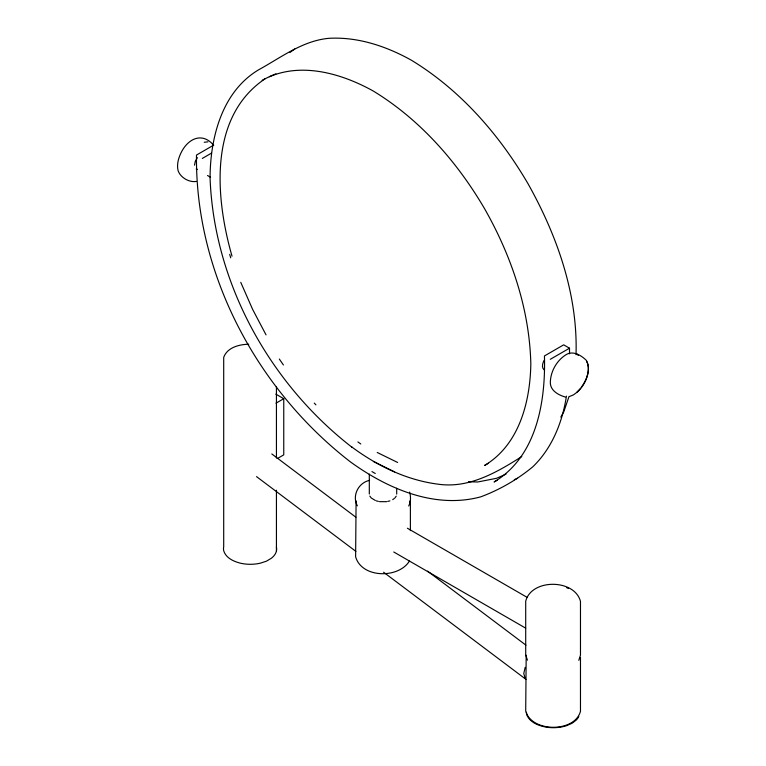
<?xml version="1.0" encoding="UTF-8"?>
<svg xmlns="http://www.w3.org/2000/svg" width="766" height="766" viewBox="0 0 766 766"><rect width="100%" height="100%" fill="white"/><g stroke="black" fill="none" stroke-linecap="round" stroke-linejoin="round"><path stroke-width="1.15" d="M576.022 354.687C577.966 294.517 557.112 235.574 527.975 183.639C499.145 134.423 460.395 89.986 411.342 60.188C386.342 46.266 358.038 36.749 329.121 38.3C302.666 40.617 281.199 57.46 258.669 69.773C222.303 91.47 210.545 136.635 210.076 176.391L210.095 178.622C214.174 283.276 269.833 383.699 352.188 447.411M194.507 165.178L195.263 161.396L197.408 157.652M566.428 396.127C562.388 422.286 552.114 448.196 532.772 466.829C517.261 479.612 499.7 489.752 480.876 496.799C434.916 509.313 387.27 488.622 350.435 461.898C257.175 389.808 195.062 273.941 196.489 155.058L213.704 145.119M356.094 500.897L355.615 556.786C361.705 578.33 398.454 578.799 409.417 561.095M526.185 655.217L525.706 711.107C531.499 732.459 574.797 732.861 580.475 711.26L580.475 657.448M525.198 667.32L523.772 673.525L525.198 678.456M569.042 396.462L563.747 411.916L560.827 417.106M544.138 360.326C542.654 363.122 541.275 367.479 544.138 369.863M408.718 506C410.902 501.778 410.93 496.56 409.609 492.059M581.327 387.28C586.746 379.85 590.94 369.25 586.402 360.432C581.145 355.233 572.882 350.148 565.729 354.878C556.719 360.709 550.859 371.022 550.333 381.727C549.768 390.344 558.222 395.026 565.394 397.056M578.809 660.311L580.475 655.15L580.475 601.339C574.557 578.828 531.518 578.493 525.706 601.176L525.706 654.987L527.439 660.168M394.835 498.034L396.214 496.167M576.97 392.096L580.666 388.238M392.719 499.662L394.126 498.58M265.074 78.802C208.055 117.141 215.514 198.461 232.021 256.198M289.979 52.442L294.709 48.967M202.32 158.428L211.435 153.162M275.98 403.184L283.755 398.703L283.755 454.86L277.924 458.231M550.275 359.311L569.511 348.204L569.511 353.815M488.421 463.258L484.572 465.479C519.271 444.711 530.206 401.729 530.828 363.802C529.498 309.11 511.477 255.959 484.572 208.697C457.091 161.77 420.074 119.592 373.377 91.087C340.219 72.655 297.524 60.638 262.192 80.306M521.799 456.555C496.856 472.335 469.261 488.536 438.478 484.236C406.669 480.215 377.341 465.9 351.785 446.98M497.134 480.225L494.089 481.977C536.765 456.383 545.727 401.767 544.444 355.951L563.68 344.834L569.511 348.204M506.02 474.116L496.617 478.281L477.764 481.986L468.438 481.766M269.326 76.667L275.913 73.833M369.576 480.349C358.383 482.685 351.824 495.707 357.349 505.847M514.331 479.669L517.615 478.281M569.617 396.443L573.504 394.854L577.382 391.962A21.247 12.266 -60 0 0 586.497 378.519C588.441 372.985 589.667 366.464 586.497 361.131M387.749 501.404L389.904 500.878M204.216 142.256L207.912 141.854M196.335 181.437C189.135 182.614 180.594 177.683 178.124 170.789C176.477 164.029 178.698 157.068 181.906 151.122C189.058 138.129 202.578 132.212 213.637 145.224M386.667 501.673L379.467 501.653M248.73 344.221C239.231 344.413 227.215 347.419 223.701 357.387L223.701 546.828A26.561 15.339 0 0 0 223.749 550.888C225.98 557.954 233.324 561.277 239.94 563.077A26.561 15.339 0 0 0 260.363 563.163L266.405 561.2L271.241 558.337A26.561 15.339 0 0 0 276.392 546.934M376.211 500.84L378.385 501.385M196.192 168.97L197.408 169.343M375.263 473.493L371.95 471.578M375.263 500.428L371.232 497.967L369.825 496.09M566.668 587.675L568.554 588.499M377.226 452.486L397.64 462.473M373.377 461.448L394.567 471.885M207.509 175.51L210.593 177.291M275.808 394.107L283.755 398.703M407.388 528.234L526.922 597.241M393.762 551.989L525.668 628.139M271.815 453.951L355.893 517.222M427.552 571.139L525.964 645.183M256.524 476.615L355.893 551.386M383.603 572.231L525.964 679.346M576.626 353.835L578.263 355.424M266.041 334.876L252.627 309.397L240.763 282.348M409.867 501.06L410.385 503.138L410.385 530.637M396.692 488.229L396.692 494.089M369.308 474.097L369.308 494.003M276.44 386.571L276.44 458.058M276.44 490.23L276.44 550.993M526.472 712.256A26.561 15.339 0 0 0 527.439 716.277C531.231 723.047 539.044 725.795 546.254 727.145A26.561 15.339 0 0 0 566.514 725.689L572.058 723.286L576.214 720.088A26.561 15.339 0 0 0 578.809 716.43M360.805 443.983A225.07 129.942 60 0 1 357.904 441.934M315.908 404.86A225.07 129.942 60 0 1 314.271 403.108M283.42 364.98A225.07 129.942 60 0 1 279.331 359.043M230.71 257.836A225.07 129.942 60 0 1 229.685 254.389"/></g></svg>
